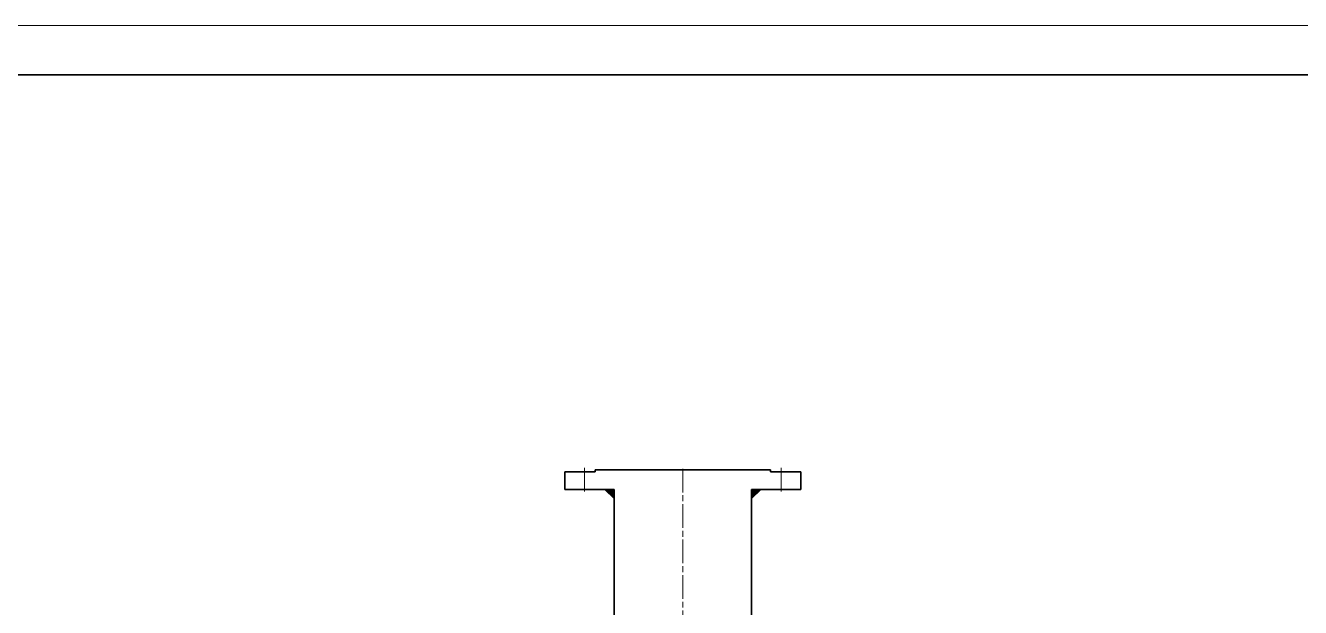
# Model space of a CAD drawing. Header units: millimetres. Extents: x 808 to 6798, y 610 to 4810.
# Drawn here: x 4208 to 5503, y 4219 to 4810 of the extents above; entities that cross this region are included whole.
import ezdxf

# ---------------------------------------------------------------- set-up
doc = ezdxf.new("R2010")
doc.units = ezdxf.units.MM
doc.linetypes.add('ACAD_ISO08W100', pattern=[36, 24, -3, 6, -3])
for name, color, linetype, lineweight in [('中心线', 7, 'ACAD_ISO08W100', 15), ('剖面线', 7, 'Continuous', 15), ('粗实线', 7, 'Continuous', 35), ('细实线', 1, 'Continuous', 9)]:
    doc.layers.add(name, color=color, linetype=linetype, lineweight=lineweight)

msp = doc.modelspace()

# ---------------------------------------------------------------- hatches: boundary and pattern name
at = {"layer": '剖面线'}
for points in [[(4805.61319, 4339.22012), (4796.36319, 4339.22012), (4805.61319, 4329.97012)], [(4945.31319, 4339.22012), (4945.31319, 4329.97012), (4954.56319, 4339.22012)]]:
    msp.add_hatch(color=256, dxfattribs=at).paths.add_polyline_path(points)

# ---------------------------------------------------------------- linework, layer by layer
at = {"layer": '中心线'}
for p, q in [((4775.46319, 4361.22012), (4775.46319, 4334.22012)), ((4875.46319, 4360.32007), (4875.46319, 4153.22012)), ((4975.46319, 4361.22012), (4975.46319, 4334.22012))]:
    msp.add_line(p, q, dxfattribs=at)
at = {"layer": '粗实线'}
for p, q in [((4786.46319, 4357.22012), (4755.46319, 4357.22012)), ((4755.46319, 4357.22012), (4755.46319, 4339.22012)), ((4875.46319, 4359.22012), (4786.46319, 4359.22012)), ((4786.46319, 4359.22012), (4786.46319, 4357.22012)), ((4964.46319, 4359.22012), (4875.46319, 4359.22012)), ((4964.46319, 4357.22012), (4964.46319, 4359.22012)), ((4995.46319, 4357.22012), (4964.46319, 4357.22012)), ((4995.46319, 4339.22012), (4995.46319, 4357.22012)), ((4755.46319, 4339.22012), (4805.61319, 4339.22012)), ((4805.61319, 4339.22012), (4796.36319, 4339.22012)), ((4796.36319, 4339.22012), (4805.61319, 4329.97012)), ((4805.61319, 4339.22012), (4805.61319, 4144.97511)), ((4805.61319, 4329.97012), (4805.61319, 4339.22012)), ((4945.31319, 4144.97511), (4945.31319, 4339.22012)), ((4945.31319, 4339.22012), (4995.46319, 4339.22012)), ((4945.31319, 4339.22012), (4945.31319, 4329.97012)), ((4945.31319, 4329.97012), (4954.56319, 4339.22012)), ((4954.56319, 4339.22012), (4945.31319, 4339.22012))]:
    msp.add_line(p, q, dxfattribs=at)
msp.add_lwpolyline([(982.91545, 660.32542), (6747.91545, 660.32542), (6747.91545, 4760.32542), (982.91545, 4760.32542)], close=True, dxfattribs=at)
at = {"layer": '细实线'}
msp.add_lwpolyline([(857.91545, 610.32542), (6797.91545, 610.32542), (6797.91545, 4810.32542), (857.91545, 4810.32542)], close=True, dxfattribs=at)

doc.saveas('drawing.dxf')
